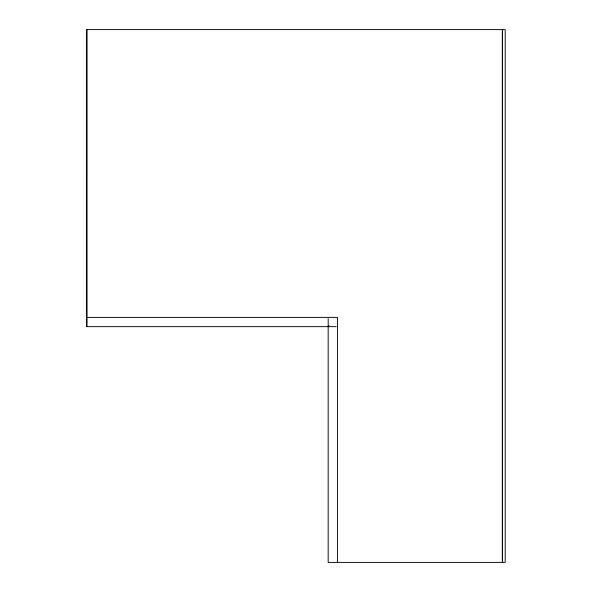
<?xml version="1.0" encoding="UTF-8"?>
<svg xmlns="http://www.w3.org/2000/svg" width="592" height="592" viewBox="0 0 592 592"><rect width="100%" height="100%" fill="white"/><g stroke="black" fill="none" stroke-linecap="round" stroke-linejoin="round"><path stroke-width="0.89" d="M336.234 326.651L86.802 326.651L86.809 29.6L505.198 29.607L505.198 562.4L328.183 562.4L328.183 318.6M328.183 326.651L329.041 325.792M337.44 562.4L337.44 317.393L86.802 317.393L86.809 29.6M86.802 318.6L86.802 326.651M502.386 29.607L502.386 562.4L502.386 29.607"/></g></svg>
